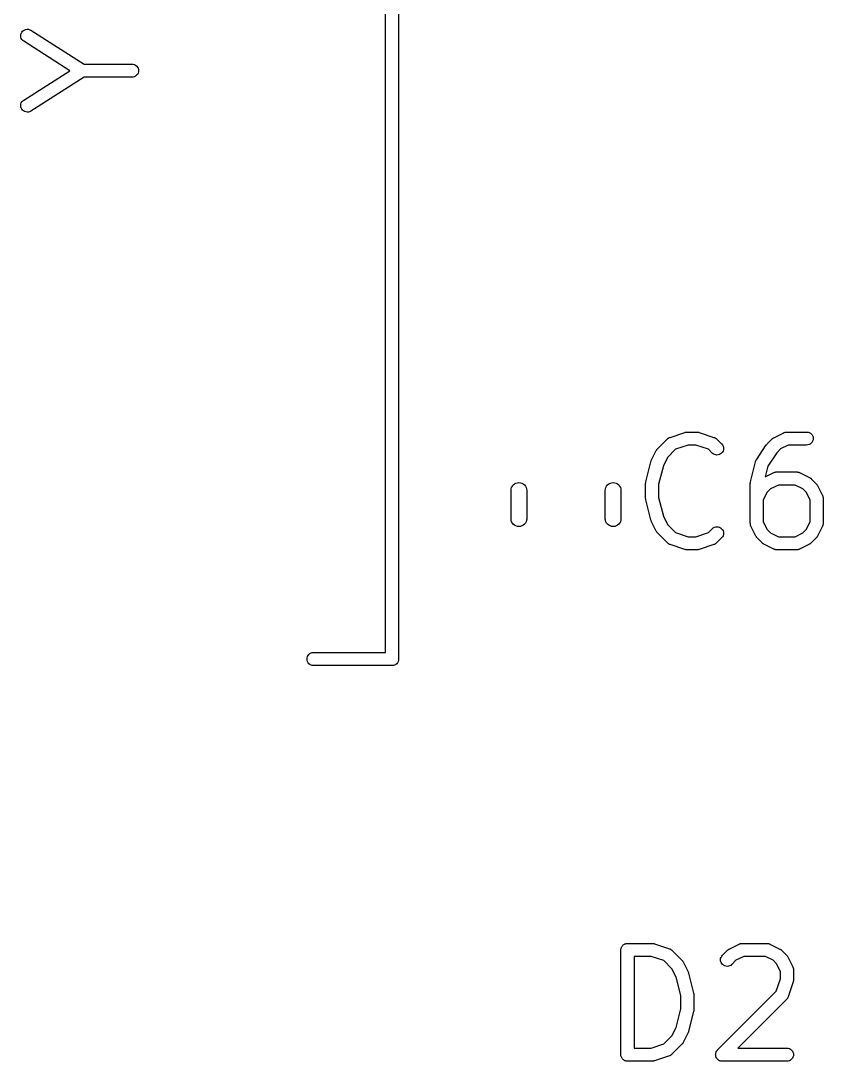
# Model space of a CAD drawing. Extents: x 128.9 to 162, y -124.8 to -58.6.
# Drawn here: x 154.69 to 160.83, y -90.93 to -82.98 of the extents above; entities that cross this region are included whole.
import ezdxf

# ---------------------------------------------------------------- set-up
doc = ezdxf.new("R2010")
doc.units = 0
doc.layers.add('BLACK', color=7, linetype='CONTINUOUS')

msp = doc.modelspace()

# ---------------------------------------------------------------- linework, layer by layer
at = {"layer": 'BLACK', "linetype": 'CONTINUOUS'}
for p, q in [((157.48, -87.81), (157.48, -76.51)), ((157.58, -76.4624), (157.58, -87.8576)), ((154.692, -83.0999), (154.693, -83.0902)), ((154.693, -83.1096), (154.692, -83.0999)), ((154.693, -83.0902), (154.695, -83.0808)), ((154.696, -83.1189), (154.693, -83.1096)), ((154.695, -83.0808), (154.7, -83.0721)), ((154.701, -83.1275), (154.696, -83.1189)), ((154.7, -83.0721), (154.706, -83.0645)), ((154.706, -83.0645), (154.713, -83.0582)), ((154.713, -83.0582), (154.722, -83.0534)), ((154.722, -83.0534), (154.731, -83.0504)), ((154.731, -83.0504), (154.741, -83.0493)), ((154.741, -83.0493), (154.751, -83.0501)), ((154.751, -83.0501), (154.76, -83.0527)), ((154.76, -83.0527), (154.769, -83.0571)), ((154.769, -83.0571), (155.176, -83.316)), ((154.707, -83.135), (154.701, -83.1275)), ((154.714, -83.1411), (154.707, -83.135)), ((154.715, -83.1415), (154.714, -83.1411)), ((155.068, -83.366), (154.715, -83.1415)), ((155.176, -83.316), (155.542, -83.316)), ((155.542, -83.316), (155.543, -83.316)), ((155.543, -83.316), (155.552, -83.317)), ((155.552, -83.317), (155.562, -83.32)), ((155.562, -83.32), (155.57, -83.3247)), ((155.57, -83.3247), (155.578, -83.331)), ((155.578, -83.331), (155.584, -83.3386)), ((155.584, -83.3386), (155.588, -83.3472)), ((155.588, -83.3472), (155.591, -83.3566)), ((155.591, -83.3566), (155.592, -83.3663)), ((154.715, -83.5904), (155.068, -83.366)), ((155.176, -83.416), (154.769, -83.6748)), ((155.542, -83.416), (155.176, -83.416)), ((155.552, -83.415), (155.542, -83.416)), ((155.561, -83.4122), (155.552, -83.415)), ((155.57, -83.4076), (155.561, -83.4122)), ((155.577, -83.4014), (155.57, -83.4076)), ((155.583, -83.3939), (155.577, -83.4014)), ((155.588, -83.3853), (155.583, -83.3939)), ((155.591, -83.376), (155.588, -83.3853)), ((155.592, -83.3663), (155.591, -83.376)), ((154.701, -83.6038), (154.707, -83.5965)), ((154.707, -83.5965), (154.715, -83.5904)), ((154.692, -83.6313), (154.693, -83.6216)), ((154.693, -83.641), (154.692, -83.6313)), ((154.693, -83.6216), (154.696, -83.6123)), ((154.695, -83.6504), (154.693, -83.641)), ((154.7, -83.6592), (154.695, -83.6504)), ((154.696, -83.6123), (154.701, -83.6038)), ((154.705, -83.6669), (154.7, -83.6592)), ((154.713, -83.6733), (154.705, -83.6669)), ((154.721, -83.6782), (154.713, -83.6733)), ((154.731, -83.6813), (154.721, -83.6782)), ((154.759, -83.6795), (154.75, -83.682)), ((154.768, -83.6752), (154.759, -83.6795)), ((154.769, -83.6748), (154.768, -83.6752)), ((154.74, -83.6826), (154.731, -83.6813)), ((154.75, -83.682), (154.74, -83.6826)), ((159.655, -86.1666), (159.769, -86.1285)), ((159.769, -86.1285), (159.77, -86.1283)), ((159.77, -86.1283), (159.773, -86.1277)), ((159.773, -86.1277), (159.775, -86.1269)), ((159.775, -86.1269), (159.777, -86.1267)), ((159.777, -86.1267), (159.779, -86.1262)), ((159.779, -86.1262), (159.782, -86.1262)), ((159.782, -86.1262), (159.785, -86.1259)), ((159.785, -86.1259), (159.861, -86.1259)), ((159.861, -86.1259), (159.862, -86.1259)), ((159.862, -86.1259), (159.865, -86.1262)), ((159.865, -86.1262), (159.868, -86.1263)), ((159.868, -86.1263), (159.87, -86.1268)), ((159.87, -86.1268), (159.872, -86.127)), ((159.872, -86.127), (159.874, -86.1278)), ((159.874, -86.1278), (159.877, -86.1285)), ((159.877, -86.1285), (159.991, -86.1666)), ((160.448, -86.1693), (160.525, -86.1312)), ((160.525, -86.1309), (160.527, -86.1304)), ((160.525, -86.1312), (160.525, -86.1309)), ((160.527, -86.1304), (160.528, -86.1297)), ((160.528, -86.1297), (160.531, -86.1287)), ((160.531, -86.1287), (160.534, -86.1275)), ((160.534, -86.1275), (160.536, -86.1273)), ((160.536, -86.1273), (160.537, -86.1269)), ((160.537, -86.1269), (160.541, -86.1265)), ((160.541, -86.1265), (160.544, -86.126)), ((160.544, -86.126), (160.546, -86.126)), ((160.546, -86.126), (160.547, -86.1259)), ((160.547, -86.1259), (160.699, -86.1259)), ((160.699, -86.1259), (160.7, -86.1259)), ((160.7, -86.1259), (160.71, -86.127)), ((160.71, -86.127), (160.719, -86.1299)), ((160.719, -86.1299), (160.728, -86.1346)), ((160.728, -86.1346), (160.735, -86.1409)), ((160.735, -86.1409), (160.741, -86.1485)), ((159.559, -86.2548), (159.635, -86.1786)), ((159.635, -86.1786), (159.636, -86.1782)), ((159.636, -86.1782), (159.637, -86.1772)), ((159.637, -86.1772), (159.638, -86.1762)), ((159.638, -86.1762), (159.641, -86.1742)), ((159.641, -86.1742), (159.644, -86.1721)), ((159.644, -86.1721), (159.645, -86.1714)), ((159.645, -86.1714), (159.646, -86.1705)), ((159.646, -86.1705), (159.649, -86.1691)), ((159.649, -86.1691), (159.652, -86.1676)), ((159.652, -86.1676), (159.654, -86.1672)), ((159.654, -86.1672), (159.655, -86.1666)), ((159.991, -86.1666), (159.992, -86.1668)), ((159.992, -86.1668), (159.993, -86.1674)), ((159.993, -86.1674), (159.995, -86.1678)), ((159.995, -86.1678), (159.998, -86.1695)), ((159.998, -86.1695), (160.001, -86.1709)), ((160.001, -86.1709), (160.002, -86.1718)), ((160.002, -86.1718), (160.003, -86.1724)), ((160.003, -86.1724), (160.006, -86.1746)), ((160.006, -86.1746), (160.009, -86.1766)), ((160.009, -86.1766), (160.01, -86.1777)), ((160.01, -86.1777), (160.011, -86.1786)), ((160.011, -86.1786), (160.049, -86.2167)), ((160.049, -86.2167), (160.05, -86.2172)), ((160.05, -86.2172), (160.056, -86.2249)), ((160.391, -86.2243), (160.392, -86.2238)), ((160.392, -86.2238), (160.394, -86.2203)), ((160.394, -86.2203), (160.397, -86.2167)), ((160.397, -86.2167), (160.435, -86.1786)), ((160.435, -86.1786), (160.436, -86.1782)), ((160.436, -86.1782), (160.438, -86.1764)), ((160.438, -86.1764), (160.44, -86.1745)), ((160.44, -86.1745), (160.442, -86.1734)), ((160.442, -86.1734), (160.444, -86.1721)), ((160.444, -86.1721), (160.446, -86.1708)), ((160.446, -86.1708), (160.448, -86.1693)), ((160.718, -86.2221), (160.709, -86.225)), ((160.727, -86.2176), (160.718, -86.2221)), ((160.735, -86.2114), (160.727, -86.2176)), ((160.741, -86.2039), (160.735, -86.2114)), ((160.741, -86.1485), (160.746, -86.1572)), ((160.745, -86.1953), (160.741, -86.2039)), ((160.748, -86.186), (160.745, -86.1953)), ((160.746, -86.1572), (160.748, -86.1665)), ((160.748, -86.1665), (160.749, -86.1763)), ((160.749, -86.1763), (160.748, -86.186)), ((159.512, -86.344), (159.55, -86.2678)), ((159.55, -86.2672), (159.552, -86.2649)), ((159.55, -86.2678), (159.55, -86.2672)), ((159.552, -86.2649), (159.553, -86.2624)), ((159.553, -86.2624), (159.554, -86.2608)), ((159.554, -86.2608), (159.556, -86.259)), ((159.556, -86.259), (159.557, -86.257)), ((159.557, -86.257), (159.559, -86.2548)), ((159.698, -86.2577), (159.636, -86.3198)), ((159.793, -86.2259), (159.698, -86.2577)), ((159.853, -86.2259), (159.793, -86.2259)), ((159.949, -86.2577), (159.853, -86.2259)), ((159.978, -86.2874), (159.949, -86.2577)), ((159.986, -86.2936), (159.978, -86.2874)), ((159.994, -86.2983), (159.986, -86.2936)), ((160.004, -86.3011), (159.994, -86.2983)), ((160.013, -86.3021), (160.004, -86.3011)), ((160.023, -86.3012), (160.013, -86.3021)), ((160.033, -86.2984), (160.023, -86.3012)), ((160.041, -86.2938), (160.033, -86.2984)), ((160.049, -86.2877), (160.041, -86.2938)), ((160.055, -86.2802), (160.049, -86.2877)), ((160.06, -86.2716), (160.055, -86.2802)), ((160.056, -86.2249), (160.06, -86.2335)), ((160.06, -86.2335), (160.063, -86.2429)), ((160.063, -86.2623), (160.06, -86.2716)), ((160.063, -86.2429), (160.064, -86.2526)), ((160.064, -86.2526), (160.063, -86.2623)), ((160.315, -86.3386), (160.391, -86.2244)), ((160.391, -86.2244), (160.391, -86.2243)), ((160.391, -86.2243), (160.391, -86.2243)), ((160.391, -86.2243), (160.391, -86.2243)), ((160.472, -86.2839), (160.403, -86.3869)), ((160.5, -86.2551), (160.472, -86.2839)), ((160.559, -86.2259), (160.5, -86.2551)), ((160.699, -86.2259), (160.559, -86.2259)), ((160.709, -86.225), (160.699, -86.2259)), ((159.47, -86.5066), (159.508, -86.3543)), ((159.508, -86.3531), (159.51, -86.3488)), ((159.508, -86.3534), (159.508, -86.3531)), ((159.508, -86.3536), (159.508, -86.3534)), ((159.508, -86.3543), (159.508, -86.3536)), ((159.51, -86.3488), (159.512, -86.3444)), ((159.512, -86.3442), (159.512, -86.344)), ((159.512, -86.3444), (159.512, -86.3442)), ((159.636, -86.3198), (159.604, -86.3838)), ((160.27, -86.5066), (160.308, -86.3543)), ((160.308, -86.3536), (160.309, -86.3505)), ((160.308, -86.3543), (160.308, -86.3536)), ((160.309, -86.3505), (160.31, -86.3473)), ((160.31, -86.3473), (160.311, -86.3459)), ((160.311, -86.3459), (160.312, -86.3444)), ((160.312, -86.3444), (160.313, -86.3416)), ((160.313, -86.3416), (160.315, -86.3386)), ((159.604, -86.3838), (159.568, -86.5249)), ((160.403, -86.3869), (160.382, -86.469)), ((160.382, -86.469), (160.448, -86.4359)), ((160.448, -86.4359), (160.449, -86.4356)), ((160.449, -86.4356), (160.45, -86.4351)), ((160.45, -86.4351), (160.452, -86.4344)), ((160.452, -86.4344), (160.455, -86.4334)), ((160.455, -86.4334), (160.458, -86.4323)), ((160.458, -86.4323), (160.46, -86.432)), ((160.46, -86.432), (160.461, -86.4316)), ((160.461, -86.4316), (160.465, -86.4313)), ((160.465, -86.4313), (160.468, -86.4308)), ((160.468, -86.4308), (160.469, -86.4308)), ((160.469, -86.4308), (160.471, -86.4307)), ((160.471, -86.4307), (160.623, -86.4307)), ((160.623, -86.4307), (160.624, -86.4307)), ((160.624, -86.4307), (160.625, -86.4308)), ((160.625, -86.4308), (160.627, -86.4308)), ((160.627, -86.4308), (160.63, -86.4314)), ((160.63, -86.4314), (160.634, -86.4318)), ((160.634, -86.4318), (160.635, -86.4322)), ((160.635, -86.4322), (160.636, -86.4325)), ((160.636, -86.4325), (160.64, -86.4337)), ((160.64, -86.4337), (160.643, -86.4347)), ((160.643, -86.4347), (160.644, -86.4354)), ((160.644, -86.4354), (160.646, -86.4359)), ((160.646, -86.4359), (160.722, -86.474)), ((158.444, -86.5491), (158.45, -86.5387)), ((158.45, -86.5387), (158.457, -86.5295)), ((158.457, -86.5295), (158.467, -86.522)), ((158.467, -86.522), (158.477, -86.5165)), ((158.477, -86.5165), (158.488, -86.513)), ((158.488, -86.513), (158.5, -86.5119)), ((158.5, -86.5119), (158.512, -86.513)), ((158.512, -86.513), (158.523, -86.5165)), ((158.523, -86.5165), (158.533, -86.522)), ((158.533, -86.522), (158.543, -86.5295)), ((158.543, -86.5295), (158.55, -86.5387)), ((158.55, -86.5387), (158.556, -86.5491)), ((159.164, -86.5491), (159.17, -86.5387)), ((159.17, -86.5387), (159.177, -86.5295)), ((159.177, -86.5295), (159.187, -86.522)), ((159.187, -86.522), (159.197, -86.5165)), ((159.197, -86.5165), (159.208, -86.513)), ((159.208, -86.513), (159.22, -86.5119)), ((159.22, -86.5119), (159.232, -86.513)), ((159.232, -86.513), (159.243, -86.5165)), ((159.243, -86.5165), (159.253, -86.522)), ((159.253, -86.522), (159.263, -86.5295)), ((159.263, -86.5295), (159.27, -86.5387)), ((159.27, -86.5387), (159.276, -86.5491)), ((159.468, -86.5163), (159.469, -86.5123)), ((159.469, -86.5172), (159.468, -86.5163)), ((159.468, -86.5181), (159.469, -86.5172)), ((159.468, -86.5188), (159.468, -86.5181)), ((159.468, -86.633), (159.468, -86.5188)), ((159.469, -86.5123), (159.47, -86.5084)), ((159.47, -86.5075), (159.47, -86.5066)), ((159.47, -86.5084), (159.47, -86.5075)), ((159.568, -86.5249), (159.568, -86.6269)), ((160.268, -86.5163), (160.269, -86.5123)), ((160.269, -86.5172), (160.268, -86.5163)), ((160.268, -86.5181), (160.269, -86.5172)), ((160.268, -86.5188), (160.268, -86.5181)), ((160.268, -86.8235), (160.268, -86.5188)), ((160.269, -86.5123), (160.27, -86.5084)), ((160.27, -86.5075), (160.27, -86.5066)), ((160.27, -86.5084), (160.27, -86.5075)), ((160.483, -86.5307), (160.424, -86.5599)), ((160.611, -86.5307), (160.483, -86.5307)), ((160.67, -86.5599), (160.611, -86.5307)), ((160.722, -86.474), (160.722, -86.4744)), ((160.722, -86.4744), (160.725, -86.4759)), ((160.725, -86.4759), (160.727, -86.4772)), ((160.727, -86.4772), (160.729, -86.4785)), ((160.729, -86.4785), (160.731, -86.4797)), ((160.731, -86.4797), (160.733, -86.4816)), ((160.733, -86.4816), (160.735, -86.4834)), ((160.735, -86.4834), (160.773, -86.5215)), ((160.773, -86.5215), (160.773, -86.522)), ((160.773, -86.522), (160.775, -86.5242)), ((160.775, -86.5242), (160.777, -86.5262)), ((160.777, -86.5262), (160.778, -86.528)), ((160.778, -86.528), (160.779, -86.5296)), ((160.779, -86.5296), (160.781, -86.5321)), ((160.781, -86.5321), (160.782, -86.5345)), ((160.782, -86.5345), (160.82, -86.6107)), ((158.44, -86.5692), (158.441, -86.5604)), ((158.44, -86.7908), (158.44, -86.5692)), ((158.441, -86.5604), (158.444, -86.5491)), ((158.556, -86.5491), (158.559, -86.5604)), ((158.559, -86.5604), (158.56, -86.5692)), ((158.56, -86.5692), (158.56, -86.7908)), ((159.16, -86.5692), (159.161, -86.5604)), ((159.16, -86.7908), (159.16, -86.5692)), ((159.161, -86.5604), (159.164, -86.5491)), ((159.276, -86.5491), (159.279, -86.5604)), ((159.279, -86.5604), (159.28, -86.5692)), ((159.28, -86.5692), (159.28, -86.7908)), ((160.398, -86.5865), (160.368, -86.6448)), ((160.424, -86.5599), (160.398, -86.5865)), ((160.696, -86.5865), (160.67, -86.5599)), ((160.726, -86.6448), (160.696, -86.5865)), ((160.82, -86.6107), (160.821, -86.6113)), ((160.821, -86.6113), (160.821, -86.6127)), ((160.821, -86.6127), (160.822, -86.614)), ((160.822, -86.614), (160.823, -86.6173)), ((160.823, -86.6173), (160.824, -86.6205)), ((160.824, -86.6205), (160.824, -86.6219)), ((159.469, -86.6339), (159.468, -86.633)), ((159.468, -86.6348), (159.469, -86.6339)), ((159.469, -86.6388), (159.468, -86.6348)), ((159.469, -86.6428), (159.469, -86.6388)), ((159.47, -86.6436), (159.469, -86.6428)), ((159.47, -86.6445), (159.47, -86.6436)), ((159.47, -86.6452), (159.47, -86.6445)), ((159.508, -86.7976), (159.47, -86.6452)), ((159.568, -86.6269), (159.604, -86.768)), ((160.368, -86.6448), (160.368, -86.8117)), ((160.726, -86.8117), (160.726, -86.6448)), ((160.824, -86.6219), (160.825, -86.6233)), ((160.825, -86.6233), (160.825, -86.6267)), ((160.825, -86.6267), (160.825, -86.6301)), ((160.825, -86.6301), (160.825, -86.6316)), ((160.825, -86.6316), (160.826, -86.633)), ((160.826, -86.633), (160.826, -86.8235)), ((159.604, -86.768), (159.636, -86.832)), ((158.441, -86.7996), (158.44, -86.7908)), ((158.444, -86.8109), (158.441, -86.7996)), ((158.45, -86.8213), (158.444, -86.8109)), ((158.457, -86.8305), (158.45, -86.8213)), ((158.467, -86.838), (158.457, -86.8305)), ((158.477, -86.8435), (158.467, -86.838)), ((158.488, -86.847), (158.477, -86.8435)), ((158.5, -86.8481), (158.488, -86.847)), ((158.512, -86.847), (158.5, -86.8481)), ((158.523, -86.8435), (158.512, -86.847)), ((158.533, -86.838), (158.523, -86.8435)), ((158.543, -86.8305), (158.533, -86.838)), ((158.55, -86.8213), (158.543, -86.8305)), ((158.556, -86.8109), (158.55, -86.8213)), ((158.559, -86.7996), (158.556, -86.8109)), ((158.56, -86.7908), (158.559, -86.7996)), ((159.161, -86.7996), (159.16, -86.7908)), ((159.164, -86.8109), (159.161, -86.7996)), ((159.17, -86.8213), (159.164, -86.8109)), ((159.177, -86.8305), (159.17, -86.8213)), ((159.187, -86.838), (159.177, -86.8305)), ((159.197, -86.8435), (159.187, -86.838)), ((159.208, -86.847), (159.197, -86.8435)), ((159.22, -86.8481), (159.208, -86.847)), ((159.232, -86.847), (159.22, -86.8481)), ((159.243, -86.8435), (159.232, -86.847)), ((159.253, -86.838), (159.243, -86.8435)), ((159.263, -86.8305), (159.253, -86.838)), ((159.27, -86.8213), (159.263, -86.8305)), ((159.276, -86.8109), (159.27, -86.8213)), ((159.279, -86.7996), (159.276, -86.8109)), ((159.28, -86.7908), (159.279, -86.7996)), ((159.508, -86.7978), (159.508, -86.7976)), ((159.508, -86.798), (159.508, -86.7978)), ((159.51, -86.8023), (159.508, -86.798)), ((159.511, -86.8067), (159.51, -86.8023)), ((159.511, -86.8069), (159.511, -86.8067)), ((159.511, -86.8072), (159.511, -86.8069)), ((159.512, -86.8078), (159.511, -86.8072)), ((159.55, -86.884), (159.512, -86.8078)), ((159.636, -86.832), (159.698, -86.8941)), ((159.979, -86.8639), (159.986, -86.8578)), ((159.986, -86.8578), (159.995, -86.8533)), ((159.995, -86.8533), (160.004, -86.8506)), ((160.004, -86.8506), (160.014, -86.8497)), ((160.014, -86.8497), (160.024, -86.8508)), ((160.024, -86.8508), (160.033, -86.8537)), ((160.033, -86.8537), (160.042, -86.8584)), ((160.042, -86.8584), (160.049, -86.8646)), ((160.269, -86.825), (160.268, -86.8235)), ((160.269, -86.8265), (160.269, -86.825)), ((160.269, -86.8298), (160.269, -86.8265)), ((160.269, -86.8332), (160.269, -86.8298)), ((160.27, -86.8346), (160.269, -86.8332)), ((160.27, -86.8361), (160.27, -86.8346)), ((160.271, -86.8393), (160.27, -86.8361)), ((160.272, -86.8426), (160.271, -86.8393)), ((160.273, -86.8439), (160.272, -86.8426)), ((160.273, -86.8453), (160.273, -86.8439)), ((160.274, -86.8459), (160.273, -86.8453)), ((160.312, -86.9221), (160.274, -86.8459)), ((160.368, -86.8117), (160.398, -86.8701)), ((160.696, -86.8701), (160.726, -86.8117)), ((160.82, -86.8459), (160.782, -86.9221)), ((160.821, -86.8445), (160.82, -86.8459)), ((160.822, -86.8432), (160.821, -86.8445)), ((160.823, -86.84), (160.822, -86.8432)), ((160.824, -86.8368), (160.823, -86.84)), ((160.825, -86.8305), (160.824, -86.8339)), ((160.824, -86.8339), (160.824, -86.8353)), ((160.824, -86.8353), (160.824, -86.8368)), ((160.826, -86.8242), (160.825, -86.8257)), ((160.825, -86.8257), (160.825, -86.8272)), ((160.825, -86.8272), (160.825, -86.8305)), ((160.826, -86.8235), (160.826, -86.8242)), ((159.551, -86.8864), (159.55, -86.884)), ((159.553, -86.8888), (159.551, -86.8864)), ((159.554, -86.8905), (159.553, -86.8888)), ((159.555, -86.8922), (159.554, -86.8905)), ((159.557, -86.8943), (159.555, -86.8922)), ((159.559, -86.8965), (159.557, -86.8943)), ((159.559, -86.897), (159.559, -86.8965)), ((159.635, -86.9732), (159.559, -86.897)), ((159.698, -86.8941), (159.793, -86.9259)), ((159.793, -86.9259), (159.853, -86.9259)), ((159.853, -86.9259), (159.949, -86.8941)), ((159.949, -86.8941), (159.978, -86.8644)), ((159.978, -86.8644), (159.979, -86.8639)), ((160.049, -86.9351), (160.011, -86.9732)), ((160.049, -86.8646), (160.055, -86.8722)), ((160.055, -86.9275), (160.049, -86.9351)), ((160.055, -86.8722), (160.06, -86.8808)), ((160.06, -86.9189), (160.055, -86.9275)), ((160.06, -86.8808), (160.063, -86.8902)), ((160.063, -86.9096), (160.06, -86.9189)), ((160.063, -86.8902), (160.064, -86.8999)), ((160.064, -86.8999), (160.063, -86.9096)), ((160.313, -86.9245), (160.312, -86.9221)), ((160.315, -86.9269), (160.313, -86.9245)), ((160.316, -86.9286), (160.315, -86.9269)), ((160.317, -86.9303), (160.316, -86.9286)), ((160.319, -86.9324), (160.317, -86.9303)), ((160.321, -86.9346), (160.319, -86.9324)), ((160.321, -86.9351), (160.321, -86.9346)), ((160.359, -86.9732), (160.321, -86.9351)), ((160.398, -86.8701), (160.424, -86.8967)), ((160.424, -86.8967), (160.483, -86.9259)), ((160.483, -86.9259), (160.611, -86.9259)), ((160.611, -86.9259), (160.67, -86.8967)), ((160.67, -86.8967), (160.696, -86.8701)), ((160.773, -86.9351), (160.735, -86.9732)), ((160.775, -86.9329), (160.773, -86.9351)), ((160.777, -86.9309), (160.775, -86.9329)), ((160.778, -86.9291), (160.777, -86.9309)), ((160.779, -86.9275), (160.778, -86.9291)), ((160.78, -86.9251), (160.779, -86.9275)), ((160.782, -86.9227), (160.78, -86.9251)), ((160.782, -86.9221), (160.782, -86.9227)), ((159.637, -86.9741), (159.635, -86.9732)), ((159.638, -86.9752), (159.637, -86.9741)), ((159.64, -86.9772), (159.638, -86.9752)), ((159.643, -86.9794), (159.64, -86.9772)), ((159.644, -86.9801), (159.643, -86.9794)), ((159.645, -86.9809), (159.644, -86.9801)), ((159.649, -86.9824), (159.645, -86.9809)), ((159.652, -86.984), (159.649, -86.9824)), ((159.653, -86.9844), (159.652, -86.984)), ((159.654, -86.985), (159.653, -86.9844)), ((159.655, -86.9852), (159.654, -86.985)), ((159.769, -87.0233), (159.655, -86.9852)), ((159.991, -86.9852), (159.877, -87.0233)), ((159.993, -86.9846), (159.991, -86.9852)), ((159.994, -86.9842), (159.993, -86.9846)), ((159.997, -86.9827), (159.994, -86.9842)), ((160, -86.9813), (159.997, -86.9827)), ((160.001, -86.9804), (160, -86.9813)), ((160.003, -86.9797), (160.001, -86.9804)), ((160.005, -86.9776), (160.003, -86.9797)), ((160.008, -86.9756), (160.005, -86.9776)), ((160.009, -86.9746), (160.008, -86.9756)), ((160.01, -86.9737), (160.009, -86.9746)), ((160.011, -86.9732), (160.01, -86.9737)), ((160.361, -86.9749), (160.359, -86.9732)), ((160.363, -86.9769), (160.361, -86.9749)), ((160.365, -86.978), (160.363, -86.9769)), ((160.367, -86.9794), (160.365, -86.978)), ((160.369, -86.9807), (160.367, -86.9794)), ((160.372, -86.9822), (160.369, -86.9807)), ((160.372, -86.9825), (160.372, -86.9822)), ((160.448, -87.0206), (160.372, -86.9825)), ((160.722, -86.9825), (160.646, -87.0206)), ((160.724, -86.981), (160.722, -86.9825)), ((160.727, -86.9797), (160.724, -86.981)), ((160.728, -86.9784), (160.727, -86.9797)), ((160.73, -86.9773), (160.728, -86.9784)), ((160.732, -86.9754), (160.73, -86.9773)), ((160.734, -86.9737), (160.732, -86.9754)), ((160.735, -86.9732), (160.734, -86.9737)), ((159.772, -87.024), (159.769, -87.0233)), ((159.775, -87.0248), (159.772, -87.024)), ((159.777, -87.025), (159.775, -87.0248)), ((159.779, -87.0255), (159.777, -87.025)), ((159.782, -87.0256), (159.779, -87.0255)), ((159.784, -87.0259), (159.782, -87.0256)), ((159.785, -87.0259), (159.784, -87.0259)), ((159.861, -87.0259), (159.785, -87.0259)), ((159.864, -87.0256), (159.861, -87.0259)), ((159.867, -87.0256), (159.864, -87.0256)), ((159.869, -87.0252), (159.867, -87.0256)), ((159.871, -87.025), (159.869, -87.0252)), ((159.874, -87.0241), (159.871, -87.025)), ((159.876, -87.0236), (159.874, -87.0241)), ((159.877, -87.0233), (159.876, -87.0236)), ((160.45, -87.0212), (160.448, -87.0206)), ((160.451, -87.0219), (160.45, -87.0212)), ((160.454, -87.0229), (160.451, -87.0219)), ((160.458, -87.0241), (160.454, -87.0229)), ((160.459, -87.0244), (160.458, -87.0241)), ((160.46, -87.0248), (160.459, -87.0244)), ((160.464, -87.0252), (160.46, -87.0248)), ((160.467, -87.0258), (160.464, -87.0252)), ((160.469, -87.0257), (160.467, -87.0258)), ((160.47, -87.0259), (160.469, -87.0257)), ((160.471, -87.0259), (160.47, -87.0259)), ((160.623, -87.0259), (160.471, -87.0259)), ((160.625, -87.0258), (160.623, -87.0259)), ((160.626, -87.0258), (160.625, -87.0258)), ((160.629, -87.0253), (160.626, -87.0258)), ((160.633, -87.025), (160.629, -87.0253)), ((160.634, -87.0245), (160.633, -87.025)), ((160.636, -87.0243), (160.634, -87.0245)), ((160.639, -87.0231), (160.636, -87.0243)), ((160.642, -87.0221), (160.639, -87.0231)), ((160.644, -87.0214), (160.642, -87.0221)), ((160.645, -87.0209), (160.644, -87.0214)), ((160.646, -87.0206), (160.645, -87.0209)), ((156.911, -87.8136), (156.92, -87.8107)), ((156.92, -87.8107), (156.928, -87.81)), ((156.928, -87.81), (157.48, -87.81)), ((156.88, -87.86), (156.881, -87.8502)), ((156.881, -87.8698), (156.88, -87.86)), ((156.881, -87.8502), (156.884, -87.8408)), ((156.884, -87.8792), (156.881, -87.8698)), ((156.884, -87.8408), (156.888, -87.8321)), ((156.888, -87.8879), (156.884, -87.8792)), ((156.888, -87.8321), (156.894, -87.8245)), ((156.894, -87.8955), (156.888, -87.8879)), ((156.894, -87.8245), (156.902, -87.8182)), ((156.902, -87.8182), (156.911, -87.8136)), ((157.572, -87.8879), (157.566, -87.8955)), ((157.576, -87.8792), (157.572, -87.8879)), ((157.579, -87.8698), (157.576, -87.8792)), ((157.58, -87.8624), (157.579, -87.8698)), ((157.58, -87.8576), (157.58, -87.86)), ((157.58, -87.86), (157.58, -87.8624)), ((157.58, -87.8624), (157.58, -87.8624)), ((156.902, -87.9018), (156.894, -87.8955)), ((156.911, -87.9064), (156.902, -87.9018)), ((156.92, -87.9093), (156.911, -87.9064)), ((156.928, -87.91), (156.92, -87.9093)), ((157.528, -87.91), (156.928, -87.91)), ((157.53, -87.9102), (157.528, -87.91)), ((157.54, -87.9093), (157.53, -87.9102)), ((157.549, -87.9064), (157.54, -87.9093)), ((157.558, -87.9018), (157.549, -87.9064)), ((157.566, -87.8955), (157.558, -87.9018)), ((159.302, -90.0401), (159.306, -90.0379)), ((159.306, -90.0379), (159.31, -90.0357)), ((159.31, -90.0357), (159.311, -90.0356)), ((159.311, -90.0355), (159.315, -90.0342)), ((159.311, -90.0356), (159.311, -90.0355)), ((159.315, -90.0342), (159.32, -90.0329)), ((159.32, -90.0328), (159.325, -90.0324)), ((159.32, -90.0329), (159.32, -90.0328)), ((159.32, -90.0328), (159.32, -90.0328)), ((159.325, -90.0324), (159.33, -90.0319)), ((159.33, -90.0319), (159.52, -90.0319)), ((159.52, -90.0319), (159.521, -90.0319)), ((159.521, -90.0319), (159.523, -90.0322)), ((159.523, -90.0322), (159.526, -90.0323)), ((159.526, -90.0323), (159.528, -90.0328)), ((159.528, -90.0328), (159.53, -90.033)), ((159.53, -90.033), (159.533, -90.0338)), ((159.533, -90.0338), (159.536, -90.0345)), ((159.536, -90.0345), (159.65, -90.0726)), ((160.107, -90.0753), (160.183, -90.0372)), ((160.183, -90.0372), (160.184, -90.0369)), ((160.184, -90.0369), (160.185, -90.0364)), ((160.185, -90.0364), (160.187, -90.0357)), ((160.187, -90.0357), (160.19, -90.0347)), ((160.19, -90.0347), (160.193, -90.0335)), ((160.193, -90.0335), (160.195, -90.0333)), ((160.195, -90.0333), (160.196, -90.0329)), ((160.196, -90.0329), (160.199, -90.0325)), ((160.199, -90.0325), (160.203, -90.032)), ((160.203, -90.032), (160.204, -90.032)), ((160.204, -90.032), (160.206, -90.0319)), ((160.206, -90.0319), (160.396, -90.0319)), ((160.396, -90.0319), (160.397, -90.0319)), ((160.397, -90.0319), (160.398, -90.0321)), ((160.398, -90.0321), (160.4, -90.032)), ((160.4, -90.032), (160.403, -90.0326)), ((160.403, -90.0326), (160.407, -90.033)), ((160.407, -90.033), (160.408, -90.0334)), ((160.408, -90.0334), (160.409, -90.0337)), ((160.409, -90.0337), (160.413, -90.0349)), ((160.413, -90.0349), (160.416, -90.0359)), ((160.416, -90.0359), (160.417, -90.0367)), ((160.417, -90.0367), (160.419, -90.0372)), ((160.419, -90.0372), (160.495, -90.0753)), ((159.28, -90.0766), (159.281, -90.0718)), ((159.28, -90.0812), (159.28, -90.0766)), ((159.28, -90.0815), (159.28, -90.0812)), ((159.28, -90.0816), (159.28, -90.0815)), ((159.28, -90.0819), (159.28, -90.0816)), ((159.28, -90.0816), (159.28, -90.0816)), ((159.28, -90.8819), (159.28, -90.0819)), ((159.281, -90.0715), (159.282, -90.067)), ((159.281, -90.0717), (159.281, -90.0715)), ((159.281, -90.0718), (159.281, -90.0717)), ((159.282, -90.067), (159.283, -90.0625)), ((159.283, -90.0625), (159.284, -90.0624)), ((159.284, -90.0622), (159.286, -90.0581)), ((159.284, -90.0624), (159.284, -90.0622)), ((159.286, -90.0581), (159.288, -90.0539)), ((159.288, -90.0537), (159.291, -90.0501)), ((159.288, -90.0538), (159.288, -90.0537)), ((159.288, -90.0539), (159.288, -90.0538)), ((159.291, -90.0501), (159.294, -90.0464)), ((159.294, -90.0463), (159.295, -90.0462)), ((159.294, -90.0464), (159.294, -90.0463)), ((159.295, -90.0462), (159.298, -90.0433)), ((159.298, -90.0433), (159.302, -90.0403)), ((159.302, -90.0402), (159.302, -90.0401)), ((159.302, -90.0403), (159.302, -90.0402)), ((159.65, -90.0726), (159.651, -90.0728)), ((159.651, -90.0728), (159.652, -90.0734)), ((159.652, -90.0734), (159.653, -90.0738)), ((159.653, -90.0738), (159.657, -90.0755)), ((159.657, -90.0755), (159.66, -90.0769)), ((159.66, -90.0769), (159.661, -90.0778)), ((159.661, -90.0778), (159.662, -90.0784)), ((159.662, -90.0784), (159.665, -90.0806)), ((159.665, -90.0806), (159.668, -90.0826)), ((159.668, -90.0826), (159.669, -90.0837)), ((159.669, -90.0837), (159.67, -90.0846)), ((159.67, -90.0846), (159.746, -90.1608)), ((160.056, -90.1227), (160.094, -90.0846)), ((160.094, -90.0846), (160.095, -90.0842)), ((160.095, -90.0842), (160.097, -90.0824)), ((160.097, -90.0824), (160.099, -90.0805)), ((160.099, -90.0805), (160.101, -90.0794)), ((160.101, -90.0794), (160.102, -90.0781)), ((160.102, -90.0781), (160.105, -90.0768)), ((160.105, -90.0768), (160.107, -90.0753)), ((160.495, -90.0753), (160.495, -90.0756)), ((160.495, -90.0756), (160.498, -90.0771)), ((160.498, -90.0771), (160.5, -90.0784)), ((160.5, -90.0784), (160.502, -90.0798)), ((160.502, -90.0798), (160.504, -90.0809)), ((160.504, -90.0809), (160.506, -90.0829)), ((160.506, -90.0829), (160.508, -90.0846)), ((160.508, -90.0846), (160.546, -90.1227)), ((159.38, -90.1319), (159.38, -90.8319)), ((159.512, -90.1319), (159.38, -90.1319)), ((159.607, -90.1637), (159.512, -90.1319)), ((159.669, -90.2258), (159.607, -90.1637)), ((159.746, -90.1608), (159.746, -90.1613)), ((159.746, -90.1613), (159.748, -90.1635)), ((159.748, -90.1635), (159.75, -90.1656)), ((159.75, -90.1656), (159.751, -90.1673)), ((159.751, -90.1673), (159.752, -90.169)), ((159.752, -90.169), (159.754, -90.1715)), ((159.754, -90.1715), (159.755, -90.1738)), ((159.755, -90.1738), (159.793, -90.25)), ((160.041, -90.1579), (160.042, -90.1482)), ((160.042, -90.1676), (160.041, -90.1579)), ((160.042, -90.1482), (160.045, -90.1389)), ((160.045, -90.177), (160.042, -90.1676)), ((160.045, -90.1389), (160.05, -90.1303)), ((160.05, -90.1856), (160.045, -90.177)), ((160.05, -90.1303), (160.056, -90.1227)), ((160.056, -90.1932), (160.05, -90.1856)), ((160.063, -90.1994), (160.056, -90.1932)), ((160.126, -90.1939), (160.119, -90.2)), ((160.127, -90.1934), (160.126, -90.1939)), ((160.159, -90.1611), (160.127, -90.1934)), ((160.218, -90.1319), (160.159, -90.1611)), ((160.384, -90.1319), (160.218, -90.1319)), ((160.443, -90.1611), (160.384, -90.1319)), ((160.469, -90.1877), (160.443, -90.1611)), ((160.499, -90.2461), (160.469, -90.1877)), ((160.546, -90.1227), (160.546, -90.1232)), ((160.546, -90.1232), (160.548, -90.1254)), ((160.548, -90.1254), (160.55, -90.1275)), ((160.55, -90.1275), (160.551, -90.1292)), ((160.551, -90.1292), (160.552, -90.1309)), ((160.552, -90.1309), (160.554, -90.1334)), ((160.554, -90.1334), (160.555, -90.1357)), ((160.555, -90.1357), (160.593, -90.2119)), ((159.701, -90.2898), (159.669, -90.2258)), ((159.793, -90.25), (159.794, -90.2506)), ((159.794, -90.2506), (159.794, -90.2509)), ((159.794, -90.2509), (159.794, -90.2511)), ((159.794, -90.2511), (159.795, -90.2555)), ((159.795, -90.2555), (159.797, -90.2598)), ((159.797, -90.2598), (159.797, -90.26)), ((159.797, -90.26), (159.797, -90.2603)), ((159.797, -90.2603), (159.835, -90.4126)), ((160.072, -90.2041), (160.063, -90.1994)), ((160.081, -90.207), (160.072, -90.2041)), ((160.091, -90.2081), (160.081, -90.207)), ((160.101, -90.2072), (160.091, -90.2081)), ((160.11, -90.2045), (160.101, -90.2072)), ((160.119, -90.2), (160.11, -90.2045)), ((160.499, -90.3024), (160.499, -90.2461)), ((160.593, -90.2119), (160.594, -90.2126)), ((160.594, -90.2126), (160.594, -90.2139)), ((160.594, -90.2139), (160.595, -90.2152)), ((160.595, -90.2152), (160.596, -90.2185)), ((160.596, -90.2185), (160.597, -90.2217)), ((160.597, -90.2217), (160.597, -90.2232)), ((160.597, -90.2232), (160.598, -90.2246)), ((160.598, -90.2246), (160.598, -90.228)), ((160.598, -90.228), (160.598, -90.2313)), ((160.598, -90.2313), (160.598, -90.2328)), ((160.598, -90.2328), (160.599, -90.2343)), ((160.599, -90.2343), (160.599, -90.3105)), ((159.737, -90.4309), (159.701, -90.2898)), ((160.467, -90.3978), (160.499, -90.3024)), ((160.596, -90.3263), (160.558, -90.4406)), ((160.597, -90.3235), (160.596, -90.3263)), ((160.598, -90.3188), (160.597, -90.3209)), ((160.597, -90.3209), (160.597, -90.3235)), ((160.599, -90.3112), (160.598, -90.314)), ((160.598, -90.314), (160.598, -90.3168)), ((160.598, -90.3168), (160.598, -90.3188)), ((160.599, -90.3105), (160.599, -90.3112)), ((159.737, -90.5329), (159.737, -90.4309)), ((159.835, -90.4126), (159.835, -90.4133)), ((159.835, -90.4133), (159.835, -90.4142)), ((159.835, -90.4142), (159.836, -90.415)), ((159.836, -90.415), (159.836, -90.419)), ((159.836, -90.419), (159.837, -90.423)), ((159.837, -90.423), (159.837, -90.4239)), ((159.837, -90.4239), (159.837, -90.4248)), ((159.837, -90.4248), (159.837, -90.539)), ((160.018, -90.8464), (160.467, -90.3978)), ((160.546, -90.4601), (160.174, -90.8319)), ((160.547, -90.459), (160.546, -90.4601)), ((160.548, -90.458), (160.547, -90.459)), ((160.55, -90.4552), (160.548, -90.458)), ((160.552, -90.4526), (160.55, -90.4552)), ((160.553, -90.4513), (160.552, -90.4526)), ((160.554, -90.4501), (160.553, -90.4513)), ((160.555, -90.447), (160.554, -90.4501)), ((160.557, -90.444), (160.555, -90.447)), ((160.558, -90.4412), (160.557, -90.4426)), ((160.557, -90.4426), (160.557, -90.444)), ((160.558, -90.4406), (160.558, -90.4412)), ((159.701, -90.674), (159.737, -90.5329)), ((159.835, -90.5512), (159.797, -90.7036)), ((159.836, -90.5494), (159.835, -90.5503)), ((159.835, -90.5503), (159.835, -90.5512)), ((159.837, -90.5415), (159.836, -90.5455)), ((159.836, -90.5455), (159.836, -90.5494)), ((159.837, -90.539), (159.837, -90.5397)), ((159.837, -90.5397), (159.837, -90.5406)), ((159.837, -90.5406), (159.837, -90.5415)), ((159.669, -90.738), (159.701, -90.674)), ((159.607, -90.8001), (159.669, -90.738)), ((159.793, -90.7138), (159.755, -90.79)), ((159.795, -90.7091), (159.793, -90.7134)), ((159.793, -90.7134), (159.793, -90.7136)), ((159.793, -90.7136), (159.793, -90.7138)), ((159.797, -90.7047), (159.795, -90.7091)), ((159.797, -90.7036), (159.797, -90.7042)), ((159.797, -90.7042), (159.797, -90.7044)), ((159.797, -90.7044), (159.797, -90.7047)), ((159.38, -90.8319), (159.512, -90.8319)), ((159.512, -90.8319), (159.607, -90.8001)), ((159.746, -90.803), (159.67, -90.8792)), ((159.748, -90.8008), (159.746, -90.803)), ((159.75, -90.7988), (159.748, -90.8008)), ((159.751, -90.797), (159.75, -90.7988)), ((159.752, -90.7954), (159.751, -90.797)), ((159.753, -90.793), (159.752, -90.7954)), ((159.755, -90.7906), (159.753, -90.793)), ((159.755, -90.79), (159.755, -90.7906)), ((160.174, -90.8319), (160.549, -90.8319)), ((160.549, -90.8319), (160.549, -90.8319)), ((160.549, -90.8319), (160.559, -90.833)), ((160.559, -90.833), (160.568, -90.8359)), ((159.28, -90.8866), (159.28, -90.8819)), ((159.28, -90.8913), (159.28, -90.8866)), ((159.28, -90.8914), (159.28, -90.8913)), ((159.28, -90.8916), (159.28, -90.8914)), ((159.282, -90.8962), (159.28, -90.8916)), ((159.283, -90.9006), (159.282, -90.8962)), ((159.283, -90.9008), (159.283, -90.9006)), ((159.283, -90.901), (159.283, -90.9008)), ((159.286, -90.9052), (159.283, -90.901)), ((159.288, -90.9093), (159.286, -90.9052)), ((159.288, -90.9094), (159.288, -90.9093)), ((159.288, -90.9096), (159.288, -90.9094)), ((159.291, -90.9133), (159.288, -90.9096)), ((159.65, -90.8912), (159.536, -90.9293)), ((159.651, -90.8906), (159.65, -90.8912)), ((159.653, -90.8902), (159.651, -90.8906)), ((159.656, -90.8887), (159.653, -90.8902)), ((159.659, -90.8873), (159.656, -90.8887)), ((159.66, -90.8864), (159.659, -90.8873)), ((159.662, -90.8857), (159.66, -90.8864)), ((159.664, -90.8836), (159.662, -90.8857)), ((159.667, -90.8816), (159.664, -90.8836)), ((159.668, -90.8806), (159.667, -90.8816)), ((159.669, -90.8797), (159.668, -90.8806)), ((159.67, -90.8792), (159.669, -90.8797)), ((160.003, -90.8816), (160.004, -90.8768)), ((160.003, -90.8817), (160.003, -90.8816)), ((160.003, -90.8816), (160.003, -90.8816)), ((160.004, -90.8866), (160.003, -90.8817)), ((160.004, -90.8718), (160.006, -90.8673)), ((160.004, -90.8719), (160.004, -90.8718)), ((160.004, -90.872), (160.004, -90.8719)), ((160.004, -90.8768), (160.004, -90.872)), ((160.004, -90.8913), (160.004, -90.8866)), ((160.004, -90.8914), (160.004, -90.8913)), ((160.006, -90.8963), (160.004, -90.8914)), ((160.004, -90.8914), (160.004, -90.8914)), ((160.006, -90.8673), (160.007, -90.8627)), ((160.007, -90.9006), (160.006, -90.8963)), ((160.007, -90.8625), (160.009, -90.8584)), ((160.007, -90.8626), (160.007, -90.8625)), ((160.007, -90.8627), (160.007, -90.8626)), ((160.007, -90.9007), (160.007, -90.9006)), ((160.007, -90.9008), (160.007, -90.9007)), ((160.009, -90.9052), (160.007, -90.9008)), ((160.009, -90.8584), (160.012, -90.8541)), ((160.011, -90.9093), (160.009, -90.9052)), ((160.012, -90.9093), (160.011, -90.9093)), ((160.012, -90.8539), (160.015, -90.8502)), ((160.012, -90.854), (160.012, -90.8539)), ((160.012, -90.8541), (160.012, -90.854)), ((160.012, -90.9094), (160.012, -90.9093)), ((160.015, -90.9132), (160.012, -90.9094)), ((160.015, -90.8502), (160.018, -90.8465)), ((160.018, -90.8465), (160.018, -90.8464)), ((160.018, -90.8464), (160.018, -90.8464)), ((160.018, -90.8464), (160.018, -90.8464)), ((160.568, -90.8359), (160.577, -90.8406)), ((160.577, -90.8406), (160.584, -90.8469)), ((160.584, -90.8469), (160.59, -90.8545)), ((160.59, -90.9099), (160.584, -90.9174)), ((160.59, -90.8545), (160.595, -90.8632)), ((160.595, -90.9013), (160.59, -90.9099)), ((160.595, -90.8632), (160.598, -90.8725)), ((160.598, -90.892), (160.595, -90.9013)), ((160.598, -90.8725), (160.599, -90.8823)), ((160.599, -90.8823), (160.598, -90.892)), ((159.294, -90.9169), (159.291, -90.9133)), ((159.294, -90.917), (159.294, -90.9169)), ((159.294, -90.9171), (159.294, -90.917)), ((159.298, -90.9202), (159.294, -90.9171)), ((159.301, -90.9232), (159.298, -90.9202)), ((159.302, -90.9234), (159.301, -90.9232)), ((159.301, -90.9232), (159.301, -90.9232)), ((159.306, -90.9256), (159.302, -90.9234)), ((159.31, -90.9279), (159.306, -90.9256)), ((159.31, -90.928), (159.31, -90.9279)), ((159.31, -90.9279), (159.31, -90.9279)), ((159.315, -90.9294), (159.31, -90.928)), ((159.319, -90.9308), (159.315, -90.9294)), ((159.319, -90.9309), (159.319, -90.9308)), ((159.319, -90.9308), (159.319, -90.9308)), ((159.324, -90.9314), (159.319, -90.9309)), ((159.329, -90.9319), (159.324, -90.9314)), ((159.33, -90.9319), (159.329, -90.9319)), ((159.329, -90.9319), (159.329, -90.9319)), ((159.329, -90.9319), (159.329, -90.9319)), ((159.329, -90.9319), (159.329, -90.9319)), ((159.52, -90.9319), (159.33, -90.9319)), ((159.523, -90.9316), (159.52, -90.9319)), ((159.526, -90.9316), (159.523, -90.9316)), ((159.528, -90.9312), (159.526, -90.9316)), ((159.53, -90.931), (159.528, -90.9312)), ((159.532, -90.9301), (159.53, -90.931)), ((159.535, -90.9296), (159.532, -90.9301)), ((159.536, -90.9293), (159.535, -90.9296)), ((160.018, -90.9169), (160.015, -90.9132)), ((160.018, -90.917), (160.018, -90.9169)), ((160.018, -90.9169), (160.018, -90.9169)), ((160.021, -90.9201), (160.018, -90.917)), ((160.025, -90.9232), (160.021, -90.9201)), ((160.025, -90.9233), (160.025, -90.9232)), ((160.025, -90.9232), (160.025, -90.9232)), ((160.029, -90.9255), (160.025, -90.9233)), ((160.034, -90.9279), (160.029, -90.9255)), ((160.038, -90.9293), (160.034, -90.9279)), ((160.034, -90.9279), (160.034, -90.9279)), ((160.034, -90.9279), (160.034, -90.9279)), ((160.043, -90.9308), (160.038, -90.9293)), ((160.048, -90.9314), (160.043, -90.9308)), ((160.043, -90.9308), (160.043, -90.9308)), ((160.043, -90.9308), (160.043, -90.9308)), ((160.053, -90.9319), (160.048, -90.9314)), ((160.549, -90.9319), (160.053, -90.9319)), ((160.053, -90.9319), (160.053, -90.9319)), ((160.053, -90.9319), (160.053, -90.9319)), ((160.053, -90.9319), (160.053, -90.9319)), ((160.053, -90.9319), (160.053, -90.9319)), ((160.558, -90.931), (160.549, -90.9319)), ((160.568, -90.9281), (160.558, -90.931)), ((160.576, -90.9235), (160.568, -90.9281)), ((160.584, -90.9174), (160.576, -90.9235))]:
    msp.add_line(p, q, dxfattribs=at)

doc.saveas('drawing.dxf')
